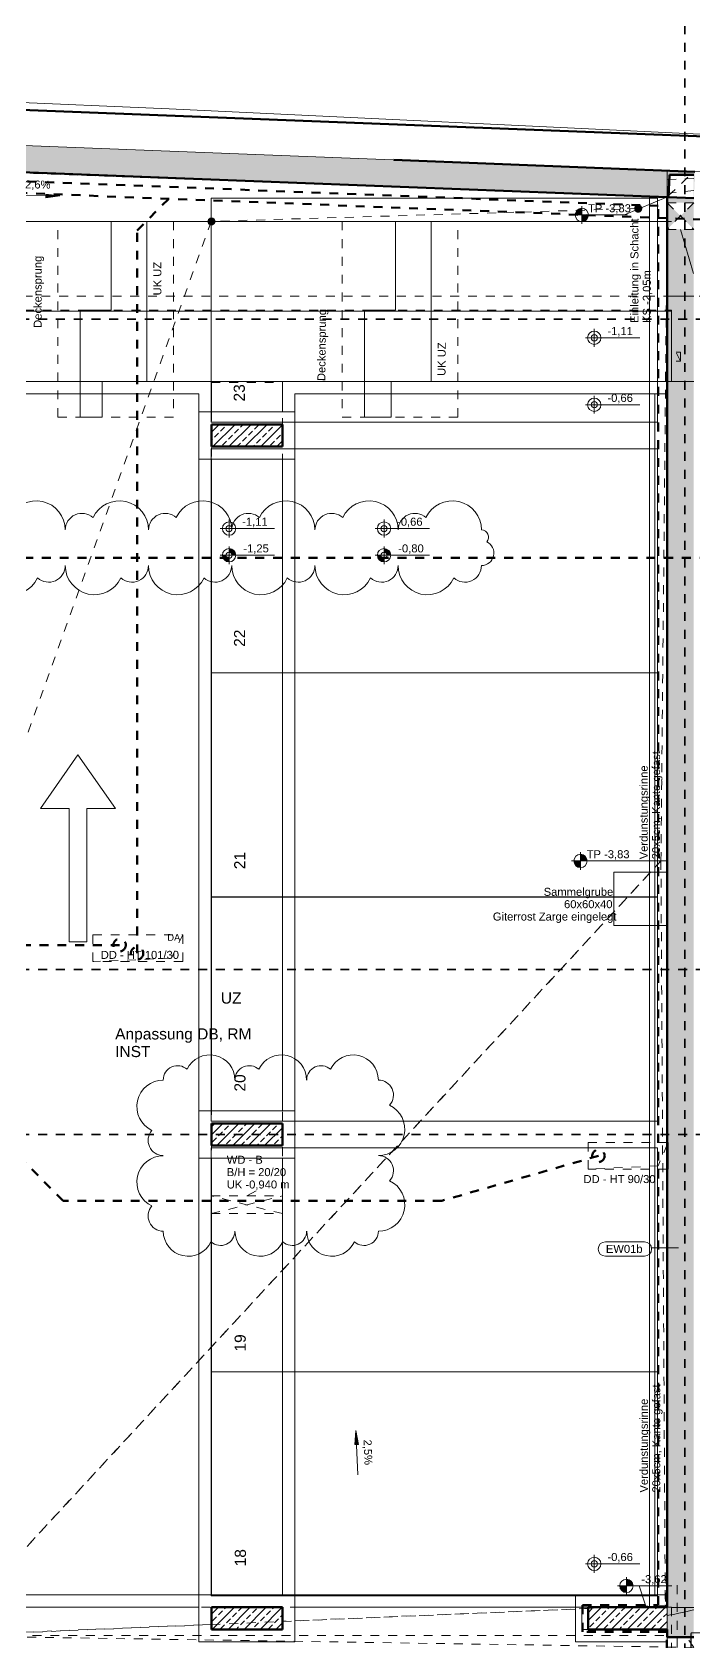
# Model space of a CAD drawing. Header units: metres. Extents: x 0 to 90, y 0 to 101.
# Drawn here: x 70.16 to 77.6, y 72.69 to 90.79 of the extents above; entities that cross this region are included whole.
import ezdxf

# ---------------------------------------------------------------- set-up
doc = ezdxf.new("R2010")
doc.units = ezdxf.units.M
for name, pattern in [('Achse', [0.009, 0.005, -0.002, 0, -0.002]), ('Strich', [0.00635, 0.003175, -0.003175]), ('Strich Punkt', [0.015875, 0.00635, -0.004763, 0, -0.004763]), ('Strich Punkt Mittel', [0.015875, 0.00635, -0.004763, 0, -0.004763]), ('Verdeckt', [0.003, 0.002, -0.001]), ('Verdeckt Oben', [0.00225, 0.0015, -0.00075]), ('Verdeckt Unten', [0.005, 0.003, -0.002])]:
    doc.linetypes.add(name, pattern=pattern)
for name, color, linetype, lineweight in [('A_2D', 251, 'Continuous', 5), ('A_Beschriftung_', 251, 'Continuous', 9), ('A_Brandabschnitte', 251, 'Verdeckt', 50), ('A_Decken', 251, 'Continuous', 13), ('A_Durchbruch', 251, 'Verdeckt', 5), ('A_Durchbruch_Projektion', 251, 'Verdeckt', 5), ('A_Fluchtweg', 251, 'Verdeckt', 18), ('A_Grundstuecksgrenze', 251, 'Continuous', 70), ('A_Kanal_RW', 251, 'Strich Punkt', 100), ('A_Kanal_SW', 251, 'Strich Punkt', 100), ('A_Parkplatz', 251, 'Continuous', 13), ('A_Raeume_', 251, 'Continuous', 5), ('A_Raster_', 251, 'Continuous', 9), ('A_Waende', 251, 'Continuous', 13), ('G-ANNO-DIMS_', 251, 'Continuous', 9), ('G-ANNO-REVC-IDEN_', 251, 'Continuous', 9), ('G-ANNO-REVC_', 251, 'Continuous', 9), ('G-ANNO-SYMB_', 251, 'Continuous', 9), ('Geländevolumenkörper', 251, 'Continuous', 5), ('M-EQPM', 251, 'Continuous', 5), ('S-BEAM-HDLN', 251, 'Verdeckt', 5), ('S-BEAM-IDEN_', 251, 'Continuous', 9), ('Text', 251, 'Continuous', 9)]:
    doc.layers.add(name, color=color, linetype=linetype, lineweight=lineweight)
doc.styles.add('Arial_3', font='arial.ttf', dxfattribs={"height": 0.09})
doc.styles.add('Arial_5', font='arial.ttf', dxfattribs={"height": 0.125})
doc.styles.add('Arial_7', font='arial.ttf', dxfattribs={"height": 0.075})
pattern_1 = [(45, (35.10227, 0), (-0.08980256, 0.08980256), []), (45, (35.19207, 0), (-0.08980256, 0.08980256), [0.0635, -0.03175])]

# ---------------------------------------------------------------- blocks, each defined once
blk = doc.blocks.new('HLS_Rigol - 24x10cm-9179616-263_PP_-01UG_BT1')
at = {"layer": 'M-EQPM'}
for p, q in [((42.474, 72.786), (42.469, 72.78)), ((42.469, 72.78), (42.47, 66.581)), ((42.469, 72.78), (42.47, 66.581)), ((42.724, 72.786), (42.474, 72.786)), ((42.474, 72.786), (42.474, 66.587)), ((42.724, 66.587), (42.724, 72.786)), ((42.47, 66.581), (42.474, 66.587)), ((42.473, 66.581), (42.47, 66.581)), ((42.488, 66.581), (42.473, 66.581)), ((42.473, 66.581), (42.473, 66.581)), ((42.474, 66.587), (42.724, 66.587)), ((42.715, 66.581), (42.475, 66.581)), ((42.475, 66.581), (42.475, 66.581)), ((42.491, 66.587), (42.488, 66.581)), ((42.488, 66.581), (42.703, 66.581)), ((42.706, 66.587), (42.491, 66.587)), ((42.703, 66.581), (42.706, 66.587)), ((42.703, 66.587), (42.703, 66.581)), ((42.717, 66.581), (42.703, 66.581)), ((42.715, 66.581), (42.715, 66.581)), ((42.72, 66.581), (42.717, 66.581)), ((42.717, 66.581), (42.717, 66.581)), ((42.724, 66.587), (42.72, 66.581))]:
    blk.add_line(p, q, dxfattribs=at)
blk = doc.blocks.new('Allg_WS1 - HKLS-11898913-263_PP_-01UG_BT1')
at = {"layer": 'A_2D', "lineweight": 13}
for p, q in [((0.125, 0.043), (0.125, -0.007)), ((0.225, -0.007), (0.225, 0.043)), ((0.125, -0.007), (0.225, -0.007))]:
    blk.add_line(p, q, dxfattribs=at)
at = {"layer": 'A_Durchbruch'}
for p, q in [((0.125, -0.007), (0.225, 0.043)), ((0.125, 0.043), (0.125, -0.007)), ((0.225, 0.043), (0.225, -0.007))]:
    blk.add_line(p, q, dxfattribs=at)
blk = doc.blocks.new('Park_Parkplatz - 5020x2520_Ortho-5729081-263_PP_-01UG_BT1')
at = {"layer": 'A_Parkplatz'}
for p, q in [((0, 0), (0, -5.02)), ((2.52, 0), (0, 0)), ((2.52, -5.02), (2.52, 0)), ((0, -5.02), (2.52, -5.02))]:
    blk.add_line(p, q, dxfattribs=at)
blk = doc.blocks.new('Skel_STB_rechteckig - 0800x0530-10903998-263_PP_-01UG_BT1')
at = {"layer": 'S-BEAM-HDLN', "color": 55, "linetype": 'Strich'}
for p, q in [((-6.954, -0.4), (-6.954, 0.4)), ((-6.954, 0.4), (6.679, 0.4)), ((6.679, 0.4), (6.679, -0.4)), ((6.679, -0.4), (-6.954, -0.4))]:
    blk.add_line(p, q, dxfattribs=at)
blk = doc.blocks.new('Skel_STB_rechteckig - 2100x0530-10903987-263_PP_-01UG_BT1')
at = {"layer": 'S-BEAM-HDLN', "color": 55, "linetype": 'Strich'}
for p, q in [((-16.075, 1.05), (17.015, 1.05)), ((17.015, 1.05), (17.015, -1.05))]:
    blk.add_line(p, q, dxfattribs=at)
blk = doc.blocks.new('Symbol_Schatten_Verdeckt_unten - Bodendurchbruch_Schatten_Verdeckt_unten-5766243-263_PP_-01UG_BT1')
at = {"layer": 'A_Durchbruch_Projektion'}
for p, q in [((-0.505, -0.15), (-0.505, 0.15)), ((-0.505, 0.15), (0.505, 0.15)), ((-0.505, -0.15), (-0.37875, 0.1125)), ((-0.37875, 0.1125), (0.505, 0.15)), ((0.505, 0.15), (0.505, -0.15)), ((0.505, -0.15), (-0.505, -0.15))]:
    blk.add_line(p, q, dxfattribs=at)
blk = doc.blocks.new('Skel_STB_rechteckig - 0800x0530-10903991-263_PP_-01UG_BT1')
at = {"layer": 'S-BEAM-HDLN', "color": 55, "linetype": 'Strich'}
for p, q in [((-8.2375, -0.4), (-8.2375, 0.4)), ((-8.2375, 0.4), (8.2375, 0.4)), ((8.2375, 0.4), (8.2375, -0.4)), ((8.2375, -0.4), (-8.2375, -0.4))]:
    blk.add_line(p, q, dxfattribs=at)
blk = doc.blocks.new('Symbol_Schatten_Verdeckt_unten - Bodendurchbruch_Schatten_Verdeckt_unten-7923419-263_PP_-01UG_BT1')
at = {"layer": 'A_Durchbruch_Projektion'}
for p, q in [((-0.44, 0.15), (0.45, 0.15)), ((-0.44, -0.127), (-0.338, 0.112)), ((-0.338, 0.112), (0.45, 0.15)), ((0.45, 0.15), (0.45, -0.15)), ((0.45, -0.15), (-0.44, -0.15))]:
    blk.add_line(p, q, dxfattribs=at)
blk = doc.blocks.new('Allg_WD_rund - Bau-10900194-263_PP_-01UG_BT1')
at = {"layer": 'A_Durchbruch'}
for p, q in [((-0.185, -0.15), (0.115, 0.15)), ((-0.185, 0.15), (0.115, -0.15)), ((-0.185, -0.15), (-0.185, 0.15)), ((0.115, 0.15), (0.115, -0.15))]:
    blk.add_line(p, q, dxfattribs=at)
blk = doc.blocks.new('Allg_DB_Flaeche_rechteckig_seitlich - Bau-11873436-263_PP_-01UG_BT1')
at = {"layer": 'A_Durchbruch'}
for p, q in [((37.075, 77.7), (37.875, 77.7)), ((37.075, 77.5), (37.875, 77.7)), ((37.875, 77.5), (37.075, 77.7)), ((37.075, 77.5), (37.075, 77.7)), ((37.875, 77.5), (37.875, 77.7)), ((37.075, 77.5), (37.875, 77.5))]:
    blk.add_line(p, q, dxfattribs=at)
blk = doc.blocks.new('Family - ___-3180367-263_PP_-01UG_BT1')
at = {"layer": 'A_Grundstuecksgrenze'}
blk.add_line((51.816, 89.256), (26.926, 90.223), dxfattribs=at)
blk = doc.blocks.new('BS_Kote_Grundriss_FDUK_manuell_AT - 018-7701323-263_PP_-01UG_BT1')
at = {"layer": 'A_Beschriftung_'}
h = blk.add_hatch(color=256, dxfattribs=at)
edge = h.paths.add_edge_path()
edge.add_line((0, -0.0007), (0, -0.0015))
edge.add_arc((0, 0), 0.0015, 180, 270, ccw=False)
edge.add_line((-0.0015, 0), (-0.0007, 0))
edge.add_arc((0, 0), 0.0007, 180, 270)
h = blk.add_hatch(color=256, dxfattribs=at)
edge = h.paths.add_edge_path()
edge.add_line((0, 0.0007), (0, 0.0015))
edge.add_arc((0, 0), 0.0015, 0, 90, ccw=False)
edge.add_line((0.0015, 0), (0.0007, 0))
edge.add_arc((0, 0), 0.0007, 0, 90)
for p, q in [((-0.002, 0), (0.01024, 0)), ((0, 0), (0, 0.002)), ((0, 0), (0, -0.002))]:
    blk.add_line(p, q, dxfattribs=at)
for radius in [0.0015, 0.0007]:
    blk.add_circle((0, 0), radius, dxfattribs=at)
for start, end in [(0, 90), (180, 270)]:
    blk.add_arc((0, 0), 0.0007, start, end, dxfattribs=at)
blk = doc.blocks.new('BS_Kote_Grundriss_RDUK_manuell_AT - 018-7700965-263_PP_-01UG_BT1')
at = {"layer": 'A_Beschriftung_'}
for p, q in [((-0.002, 0), (0.01024, 0)), ((0, 0), (0, 0.002)), ((0, 0), (0, -0.002))]:
    blk.add_line(p, q, dxfattribs=at)
for radius in [0.0015, 0.0007]:
    blk.add_circle((0, 0), radius, dxfattribs=at)
blk = doc.blocks.new('BS_Wand_Lollipop - links_unten-2026911-263_PP_-01UG_BT1')
at = {"layer": 'A_Beschriftung_'}
for p, q in [((-0.00467, 0.00137), (-0.01347, 0.00137)), ((-0.00309, 0), (0.003, 0)), ((-0.00467, -0.00183), (-0.01347, -0.00183))]:
    blk.add_line(p, q, dxfattribs=at)
for centre, start, end in [((-0.01347, -0.00023), 90, 270), ((-0.00467, -0.00023), 270, 90)]:
    blk.add_arc(centre, 0.0016, start, end, dxfattribs=at)
blk = doc.blocks.new('Höhenkoten - 018-55641-263_PP_-01UG_BT1')
at = {"layer": 'G-ANNO-DIMS_'}
h = blk.add_hatch(color=256, dxfattribs=at)
edge = h.paths.add_edge_path()
edge.add_line((0, 0), (0, -0.0015))
edge.add_arc((0, 0), 0.0015, 180, 270, ccw=False)
edge.add_line((-0.0015, 0), (0, 0))
h = blk.add_hatch(color=256, dxfattribs=at)
edge = h.paths.add_edge_path()
edge.add_line((0, 0), (0, 0.0015))
edge.add_arc((0, 0), 0.0015, 0, 90, ccw=False)
edge.add_line((0.0015, 0), (0, 0))
for p, q in [((-0.002, 0), (0.01024, 0)), ((0, 0), (0, 0.002)), ((0, 0), (0, -0.002))]:
    blk.add_line(p, q, dxfattribs=at)
blk.add_circle((0, 0), 0.0015, dxfattribs=at)
blk = doc.blocks.new('Family - ___-11873205-263_PP_-01UG_BT1')
at = {"layer": 'G-ANNO-REVC_'}
for centre, radius, start, end in [((30.422, 85.188), 0.328, 0, 154.7912), ((31.359, 85.188), 0.328, 0, 154.7912), ((32.295, 85.188), 0.328, 0, 154.7912), ((33.232, 85.188), 0.328, 0, 154.7912), ((34.168, 85.188), 0.328, 0, 154.7912), ((35.104, 85.188), 0.328, 0, 154.7912), ((36.041, 85.188), 0.328, 0, 154.7912), ((36.977, 85.188), 0.328, 0, 154.7912), ((37.913, 85.188), 0.328, 0, 154.7912), ((38.85, 85.188), 0.328, 0, 154.7912), ((39.786, 85.188), 0.328, 0, 154.7912), ((30.001, 85.188), 0.187, 48.1897, 180), ((30.937, 85.188), 0.187, 48.1897, 180), ((31.874, 85.188), 0.187, 48.1897, 180), ((32.81, 85.188), 0.187, 48.1897, 180), ((33.747, 85.188), 0.187, 48.1897, 180), ((34.683, 85.188), 0.187, 48.1897, 180), ((35.619, 85.188), 0.187, 48.1897, 180), ((36.556, 85.188), 0.187, 48.1897, 180), ((37.492, 85.188), 0.187, 48.1897, 180), ((38.428, 85.188), 0.187, 48.1897, 180), ((39.365, 85.188), 0.187, 48.1897, 180), ((29.814, 85.048), 0.14, 90, 244.7912), ((40.114, 85.108), 0.08, 318.1897, 90), ((29.814, 84.868), 0.08, 138.1897, 270), ((40.114, 84.928), 0.14, 270, 64.7912), ((30.142, 84.788), 0.328, 180, 334.7912), ((30.563, 84.788), 0.187, 228.1897, 0), ((31.078, 84.788), 0.328, 180, 334.7912), ((31.499, 84.788), 0.187, 228.1897, 0), ((32.014, 84.788), 0.328, 180, 334.7912), ((32.436, 84.788), 0.187, 228.1897, 0), ((32.951, 84.788), 0.328, 180, 334.7912), ((33.372, 84.788), 0.187, 228.1897, 0), ((33.887, 84.788), 0.328, 180, 334.7912), ((34.308, 84.788), 0.187, 228.1897, 0), ((34.823, 84.788), 0.328, 180, 334.7912), ((35.245, 84.788), 0.187, 228.1897, 0), ((35.76, 84.788), 0.328, 180, 334.7912), ((36.181, 84.788), 0.187, 228.1897, 0), ((36.696, 84.788), 0.328, 180, 334.7912), ((37.117, 84.788), 0.187, 228.1897, 0), ((37.632, 84.788), 0.328, 180, 334.7912), ((38.054, 84.788), 0.187, 228.1897, 0), ((38.569, 84.788), 0.328, 180, 334.7912), ((38.99, 84.788), 0.187, 228.1897, 0), ((39.505, 84.788), 0.328, 180, 334.7912), ((39.927, 84.788), 0.187, 228.1897, 0)]:
    blk.add_arc(centre, radius, start, end, dxfattribs=at)
blk = doc.blocks.new('Family - ___-11873396-263_PP_-01UG_BT1')
at = {"layer": 'G-ANNO-REVC_'}
for centre, radius, start, end in [((37.058, 79.003), 0.282, 0, 154.7912), ((37.865, 79.003), 0.282, 0, 154.7912), ((38.672, 79.003), 0.282, 0, 154.7912), ((36.695, 79.003), 0.161, 48.1897, 180), ((37.502, 79.003), 0.161, 48.1897, 180), ((38.309, 79.003), 0.161, 48.1897, 180), ((36.534, 78.705), 0.297, 90, 244.7912), ((38.954, 78.833), 0.17, 318.1897, 90), ((38.954, 78.45), 0.297, 270, 64.7912), ((36.534, 78.323), 0.17, 138.1897, 270), ((36.534, 77.855), 0.297, 90, 244.7912), ((38.954, 77.983), 0.17, 318.1897, 90), ((38.954, 77.6), 0.298, 270, 64.7912), ((36.534, 77.473), 0.17, 138.1897, 270), ((36.816, 77.303), 0.282, 180, 334.7912), ((37.179, 77.303), 0.161, 228.1897, 0), ((37.623, 77.303), 0.282, 180, 334.7912), ((37.986, 77.303), 0.161, 228.1897, 0), ((38.43, 77.303), 0.282, 180, 334.7912), ((38.793, 77.303), 0.161, 228.1897, 0)]:
    blk.add_arc(centre, radius, start, end, dxfattribs=at)

msp = doc.modelspace()

# ---------------------------------------------------------------- hatches: boundary and pattern name
at = {"layer": 'A_Fluchtweg'}
h = msp.add_hatch(color=256, dxfattribs=at)
edge = h.paths.add_edge_path()
edge.add_arc((72.177, 88.658), 0.0397, 0, 360)
for points in [[(72.166, 88.62), (72.19, 88.621), (72.21, 88.636), (72.216, 88.659), (72.208, 88.682), (72.188, 88.696), (72.163, 88.695), (72.144, 88.68), (72.137, 88.657), (72.145, 88.634)], [(76.968, 88.764), (76.992, 88.765), (77.011, 88.78), (77.018, 88.804), (77.01, 88.827), (76.99, 88.84), (76.965, 88.84), (76.946, 88.825), (76.939, 88.801), (76.947, 88.778)]]:
    msp.add_hatch(color=256, dxfattribs=at).paths.add_polyline_path(points)
h = msp.add_hatch(color=256, dxfattribs=at)
edge = h.paths.add_edge_path()
edge.add_arc((76.979, 88.802), 0.0397, 0, 360)
at = {"layer": 'A_Waende', "lineweight": 5}
h = msp.add_hatch(dxfattribs=at)
h.set_pattern_fill('FP_1', color=250, style=0, pattern_type=2)
h.set_pattern_definition(pattern_1)
h.paths.add_polyline_path([(77.605, 88.918), (77.617, 89.217), (61.981, 89.825), (61.951, 89.527), (77.305, 88.929), (77.305, 89.182), (77.605, 89.182), (77.605, 88.929)])
h = msp.add_hatch(dxfattribs=at)
h.set_pattern_fill('FP_1', color=250, style=0, pattern_type=2)
h.set_pattern_definition(pattern_1)
h.paths.add_polyline_path([(77.423, 66.622), (77.605, 66.622), (77.605, 66.937), (77.305, 66.937), (77.305, 66.622), (77.419, 66.622)])
h.paths.add_polyline_path([(77.605, 88.568), (77.605, 88.868), (77.455, 88.718), (77.598, 88.574)])
h.paths.add_polyline_path([(77.305, 88.568), (77.455, 88.718), (77.305, 88.868), (77.305, 88.718)])
h.paths.add_polyline_path([(77.496, 72.737), (77.605, 72.737), (77.605, 88.568), (77.305, 88.568), (77.305, 72.737)])
h.paths.add_polyline_path([(77.605, 88.868), (77.605, 88.917), (77.32, 88.929), (77.33, 89.182), (77.305, 89.182), (77.305, 88.868), (77.604, 88.868)])
h = msp.add_hatch(dxfattribs=at)
h.set_pattern_fill('FP_1', color=250, style=0, pattern_type=2)
h.set_pattern_definition(pattern_1)
h.paths.add_polyline_path([(72.978, 86.125), (72.978, 86.375), (72.178, 86.375), (72.178, 86.125), (72.547, 86.125)])
h = msp.add_hatch(dxfattribs=at)
h.set_pattern_fill('FP_1', color=250, style=0, pattern_type=2)
h.set_pattern_definition(pattern_1)
h.paths.add_polyline_path([(72.978, 78.265), (72.978, 78.515), (72.178, 78.515), (72.178, 78.265), (72.547, 78.265)])
h = msp.add_hatch(dxfattribs=at)
h.set_pattern_fill('FP_1', color=250, style=0, pattern_type=2)
h.set_pattern_definition(pattern_1)
h.paths.add_polyline_path([(72.178, 72.825), (72.978, 72.825), (72.978, 73.075), (72.178, 73.075), (72.178, 72.88)])
h = msp.add_hatch(dxfattribs=at)
h.set_pattern_fill('FP_1', color=250, style=0, pattern_type=2)
h.set_pattern_definition(pattern_1)
h.paths.add_polyline_path([(77.274, 72.825), (77.305, 72.825), (77.305, 73.075), (76.415, 73.075), (76.415, 72.825), (77.235, 72.825)])
at = {"layer": 'G-ANNO-DIMS_'}
for points in [[(70.473, 88.944), (70.314, 88.966), (70.314, 88.924)], [(73.804, 75.063), (73.79, 74.903), (73.831, 74.905)]]:
    msp.add_hatch(color=256, dxfattribs=at).paths.add_polyline_path(points)

# ---------------------------------------------------------------- linework, layer by layer
at = {"layer": 'A_2D'}
for p, q in [((62.028, 90.223), (79.363, 89.55)), ((77.105, 73.075), (77.105, 88.935)), ((71.45, 88.658), (71.05, 88.658)), ((71.05, 88.658), (71.05, 87.658)), ((71.45, 86.858), (71.45, 88.658)), ((74.65, 88.658), (74.25, 88.658)), ((74.25, 88.658), (74.25, 87.658)), ((74.65, 86.858), (74.65, 88.658)), ((70.7, 87.658), (70.7, 86.458)), ((71.05, 87.658), (70.7, 87.658)), ((73.9, 87.658), (73.9, 86.458)), ((74.25, 87.658), (73.9, 87.658)), ((70.95, 86.458), (70.95, 86.858)), ((70.95, 86.858), (71.45, 86.858)), ((74.2, 86.458), (74.2, 86.858)), ((74.2, 86.858), (74.65, 86.858)), ((70.7, 86.458), (70.95, 86.458)), ((73.9, 86.458), (74.2, 86.458)), ((70.677, 82.661), (70.254, 82.056)), ((71.1, 82.056), (70.677, 82.661)), ((70.254, 82.056), (70.577, 82.056)), ((70.577, 82.056), (70.577, 80.556)), ((70.777, 80.556), (70.777, 82.056)), ((70.777, 82.056), (71.1, 82.056)), ((77.305, 81.34), (76.705, 81.34)), ((76.705, 81.34), (76.705, 80.74)), ((77.305, 80.74), (77.305, 81.34)), ((76.705, 80.74), (77.305, 80.74)), ((70.577, 80.556), (70.777, 80.556))]:
    msp.add_line(p, q, dxfattribs=at)
at = {"layer": 'A_2D', "lineweight": 13}
for p, q in [((86.919, 89.256), (62.028, 90.223)), ((61.983, 89.825), (86.476, 88.873)), ((77.105, 88.937), (77.105, 81.34)), ((77.305, 88.929), (77.105, 88.937)), ((77.305, 81.34), (77.305, 88.929)), ((71.45, 87.458), (71.45, 88.258)), ((74.65, 87.658), (74.65, 86.858)), ((74.65, 86.858), (74.12, 86.858)), ((77.105, 81.34), (77.305, 81.34)), ((77.105, 80.74), (77.105, 73.075)), ((77.305, 80.74), (77.105, 80.74)), ((77.305, 73.075), (77.305, 80.74)), ((77.105, 73.075), (77.305, 73.075))]:
    msp.add_line(p, q, dxfattribs=at)
at = {"layer": 'A_2D', "linetype": 'Verdeckt Oben', "lineweight": 13}
for p, q in [((77.355, 88.658), (44.265, 88.658)), ((69.177, 72.757), (77.235, 81.466)), ((77.235, 81.466), (69.177, 72.757)), ((77.605, 72.622), (69.181, 72.752))]:
    msp.add_line(p, q, dxfattribs=at)
at = {"layer": 'A_2D', "linetype": 'Verdeckt'}
for p, q in [((70.45, 86.458), (70.45, 88.658)), ((70.45, 88.658), (71.75, 88.658)), ((71.75, 88.658), (71.75, 86.458)), ((74.95, 88.658), (73.65, 88.658)), ((73.65, 88.658), (73.65, 86.458)), ((74.95, 86.458), (74.95, 88.658)), ((77.765, 87.818), (44.265, 87.818)), ((71.75, 86.458), (70.45, 86.458)), ((73.65, 86.458), (74.95, 86.458))]:
    msp.add_line(p, q, dxfattribs=at)
at = {"layer": 'A_2D', "linetype": 'Verdeckt Unten', "lineweight": 13}
for p, q in [((77.419, 66.622), (77.419, 73.322)), ((53.367, 72.756), (77.275, 72.756))]:
    msp.add_line(p, q, dxfattribs=at)
at = {"layer": 'A_2D', "linetype": 'Verdeckt Oben'}
msp.add_line((69.181, 72.752), (77.284, 73.097), dxfattribs=at)
at = {"layer": 'A_Beschriftung_'}
for p, q in [((77.455, 88.568), (77.602, 88.073)), ((72.578, 77.7), (72.681, 77.757))]:
    msp.add_line(p, q, dxfattribs=at)
at = {"layer": 'A_Brandabschnitte'}
for p, q in [((77.202, 88.832), (61.949, 89.426)), ((77.202, 73.097), (77.202, 88.832)), ((76.352, 72.797), (76.352, 73.097)), ((76.352, 73.097), (77.202, 73.097)), ((77.302, 72.797), (76.352, 72.797)), ((77.302, 61.606), (77.302, 72.797))]:
    msp.add_line(p, q, dxfattribs=at)
at = {"layer": 'A_Decken'}
for p, q in [((62.028, 90.223), (77.305, 89.63)), ((77.305, 89.23), (77.305, 88.929)), ((57.94, 88.658), (77.305, 88.658)), ((77.305, 87.818), (77.605, 87.818)), ((60.88, 87.648), (77.355, 87.648)), ((77.355, 87.648), (77.355, 86.858)), ((77.605, 86.858), (66.317, 86.858)), ((77.315, 78.3), (77.305, 78.3)), ((77.315, 78), (77.315, 78.3)), ((77.305, 78), (77.315, 78)), ((66.317, 73.075), (72.038, 73.075)), ((73.118, 73.075), (76.275, 73.075)), ((77.305, 73.075), (77.305, 72.825)), ((77.605, 73.073), (77.355, 73.073))]:
    msp.add_line(p, q, dxfattribs=at)
at = {"layer": 'A_Decken', "linetype": 'Verdeckt Unten'}
for p, q in [((69.177, 89.234), (74.695, 89.031)), ((77.305, 89.131), (77.605, 89.14)), ((77.321, 88.948), (77.568, 89.182)), ((77.305, 88.974), (77.605, 89.005)), ((77.235, 81.466), (77.305, 88.724)), ((77.235, 81.466), (77.305, 81.468)), ((77.235, 81.466), (77.284, 73.097)), ((77.305, 73.637), (77.284, 73.097)), ((76.415, 73.06), (72.978, 72.916)), ((77.284, 73.097), (76.778, 73.075)), ((77.299, 73.075), (77.284, 73.097)), ((77.284, 73.097), (77.304, 73.075)), ((72.178, 72.882), (69.177, 72.757)), ((77.605, 72.622), (77.528, 72.737))]:
    msp.add_line(p, q, dxfattribs=at)
at = {"layer": 'A_Decken'}
msp.add_arc((76.657, 76.623), 3.7, 280.0866, 284.8457, dxfattribs=at)
at = {"layer": 'A_Fluchtweg'}
for p, q in [((72.163, 88.695), (72.144, 88.68)), ((72.188, 88.696), (72.163, 88.695)), ((76.979, 88.802), (72.177, 88.658)), ((72.208, 88.682), (72.188, 88.696)), ((76.946, 88.825), (76.939, 88.801)), ((76.939, 88.801), (76.947, 88.778)), ((76.965, 88.84), (76.946, 88.825)), ((76.947, 88.778), (76.968, 88.764)), ((76.99, 88.84), (76.965, 88.84)), ((76.968, 88.764), (76.992, 88.765)), ((77.01, 88.827), (76.99, 88.84)), ((76.992, 88.765), (77.011, 88.78)), ((77.018, 88.804), (77.01, 88.827)), ((77.011, 88.78), (77.018, 88.804)), ((72.177, 88.658), (66.425, 72.62)), ((72.144, 88.68), (72.137, 88.657)), ((72.137, 88.657), (72.145, 88.634)), ((72.145, 88.634), (72.166, 88.62)), ((72.166, 88.62), (72.19, 88.621)), ((72.19, 88.621), (72.21, 88.636)), ((72.216, 88.659), (72.208, 88.682)), ((72.21, 88.636), (72.216, 88.659))]:
    msp.add_line(p, q, dxfattribs=at)
for centre in [(72.177, 88.658), (76.979, 88.802)]:
    msp.add_circle(centre, 0.0397, dxfattribs=at)
at = {"layer": 'A_Kanal_RW'}
for p, q in [((63.21, 89.243), (78.139, 88.662)), ((71.342, 88.556), (71.699, 88.913)), ((71.342, 80.428), (71.342, 88.556))]:
    msp.add_line(p, q, dxfattribs=at)
msp.add_circle((71.342, 80.428), 0.07, dxfattribs=at)
at = {"layer": 'A_Kanal_SW'}
for p, q in [((71.145, 80.52), (60.612, 80.52)), ((70.51, 77.645), (67.635, 80.52)), ((76.532, 78.15), (74.77, 77.645)), ((74.77, 77.645), (70.51, 77.645))]:
    msp.add_line(p, q, dxfattribs=at)
for centre in [(71.145, 80.52), (76.532, 78.15)]:
    msp.add_circle(centre, 0.07, dxfattribs=at)
at = {"layer": 'A_Raeume_', "flags": 128}
msp.add_lwpolyline([(77.419, 61.559), (77.419, 61.567), (77.419, 64.672), (77.419, 66.472), (77.305, 66.622), (77.305, 66.624), (77.305, 72.825), (76.345, 72.825), (76.345, 73.075), (77.305, 73.075), (77.305, 88.929), (61.951, 89.527), (60.96, 89.685), (60.96, 77.757), (55.24, 77.757), (55.24, 74.487), (53.447, 74.487), (53.447, 72.756), (53.367, 72.756)], dxfattribs=at)
for points in [[(72.978, 86.375), (72.978, 86.125), (72.178, 86.125), (72.178, 86.375)], [(72.978, 78.515), (72.978, 78.265), (72.178, 78.265), (72.178, 78.515)], [(72.978, 73.075), (72.978, 72.825), (72.178, 72.825), (72.178, 73.075)]]:
    msp.add_lwpolyline(points, close=True, dxfattribs=at)
at = {"layer": 'A_Raster_', "linetype": 'Strich Punkt Mittel', "lineweight": 35}
for p, q in [((77.505, 60.365), (77.505, 94.23)), ((80.929, 87.558), (44.711, 87.558)), ((80.929, 80.245), (44.711, 80.245)), ((80.929, 78.39), (44.711, 78.39))]:
    msp.add_line(p, q, dxfattribs=at)
at = {"layer": 'A_Waende'}
for p, q in [((79.368, 89.549), (77.305, 89.629)), ((66.317, 86.718), (72.038, 86.718)), ((72.038, 86.718), (72.038, 78.515)), ((72.178, 86.515), (72.178, 86.858)), ((72.978, 86.858), (72.978, 86.515)), ((73.118, 86.375), (73.118, 86.718)), ((73.118, 86.718), (77.305, 86.718)), ((77.165, 86.718), (77.165, 73.215)), ((73.118, 86.515), (72.038, 86.515)), ((72.978, 86.375), (72.978, 86.375)), ((73.118, 72.685), (73.118, 86.375)), ((72.038, 85.985), (73.118, 85.985)), ((72.178, 78.655), (72.178, 85.985)), ((72.978, 85.985), (72.978, 78.655)), ((73.118, 78.655), (72.038, 78.655)), ((72.038, 78.515), (72.038, 72.685)), ((72.038, 78.125), (73.118, 78.125)), ((72.178, 73.215), (72.178, 78.125)), ((72.978, 78.125), (72.978, 73.215)), ((77.305, 73.215), (53.507, 73.215)), ((76.275, 73.215), (76.275, 72.685)), ((72.038, 72.685), (73.118, 72.685)), ((76.275, 72.685), (77.305, 72.685)), ((77.305, 72.737), (77.305, 72.685))]:
    msp.add_line(p, q, dxfattribs=at)
at = {"layer": 'A_Waende', "color": 90, "lineweight": 50}
for p, q in [((61.951, 89.527), (77.305, 88.929)), ((77.617, 89.217), (74.232, 89.349)), ((77.32, 88.929), (77.33, 89.182)), ((77.33, 89.182), (77.605, 89.182)), ((77.305, 88.929), (77.305, 73.075)), ((77.605, 88.918), (77.32, 88.929)), ((72.978, 86.375), (72.178, 86.375)), ((72.178, 86.375), (72.178, 86.125)), ((72.978, 86.125), (72.978, 86.375)), ((72.178, 86.125), (72.978, 86.125)), ((72.978, 78.515), (72.178, 78.515)), ((72.178, 78.515), (72.178, 78.265)), ((72.978, 78.265), (72.978, 78.515)), ((72.178, 78.265), (72.978, 78.265)), ((72.978, 73.075), (72.178, 73.075)), ((72.178, 73.075), (72.178, 72.825)), ((72.978, 72.825), (72.978, 73.075)), ((77.305, 73.075), (76.415, 73.075)), ((76.415, 73.075), (76.415, 72.825)), ((72.178, 72.825), (72.978, 72.825)), ((76.415, 72.825), (77.305, 72.825)), ((77.305, 72.825), (77.305, 72.737)), ((77.305, 72.737), (77.605, 72.737))]:
    msp.add_line(p, q, dxfattribs=at)
at = {"layer": 'G-ANNO-DIMS_'}
for p, q in [((69.973, 88.949), (70.473, 88.944)), ((70.473, 88.944), (70.314, 88.966)), ((70.314, 88.966), (70.314, 88.924)), ((70.314, 88.924), (70.473, 88.944)), ((77.307, 88.935), (76.824, 88.73)), ((76.824, 88.73), (76.345, 88.73)), ((76.621, 81.466), (76.33, 81.466)), ((77.235, 81.466), (76.621, 81.466)), ((73.804, 75.063), (73.79, 74.903)), ((73.831, 74.905), (73.804, 75.063)), ((73.824, 74.563), (73.804, 75.063)), ((73.79, 74.903), (73.831, 74.905)), ((76.99, 73.314), (76.847, 73.314)), ((77.065, 73.087), (76.99, 73.314))]:
    msp.add_line(p, q, dxfattribs=at)
at = {"layer": 'G-ANNO-SYMB_', "linetype": 'Achse', "lineweight": 70}
msp.add_line((44.871, 84.873), (88.041, 84.873), dxfattribs=at)
at = {"layer": 'Geländevolumenkörper', "color": 253}
for p, q in [((71.701, 89.925), (61.112, 90.37)), ((79.317, 89.56), (71.701, 89.925))]:
    msp.add_line(p, q, dxfattribs=at)

# ---------------------------------------------------------------- block references
at = {"layer": 'A_2D', "lineweight": 13}
for name, p, rotation in [('Allg_WD_rund - Bau-10900194-263_PP_-01UG_BT1', (77.455, 88.683), 269.9999999999999), ('Allg_WS1 - HKLS-11898913-263_PP_-01UG_BT1', (77.448, 86.963), 89.99999999999991), ('Symbol_Schatten_Verdeckt_unten - Bodendurchbruch_Schatten_Verdeckt_unten-5766243-263_PP_-01UG_BT1', (71.35, 80.485), 180), ('Symbol_Schatten_Verdeckt_unten - Bodendurchbruch_Schatten_Verdeckt_unten-7923419-263_PP_-01UG_BT1', (76.865, 78.15), 180)]:
    msp.add_blockref(name, p, dxfattribs=dict(at, rotation=rotation))
at = {"layer": 'A_Beschriftung_'}
for name, p, xscale, yscale, zscale in [('BS_Kote_Grundriss_RDUK_manuell_AT - 018-7700965-263_PP_-01UG_BT1', (76.485, 87.349), 50, 50, 50), ('BS_Kote_Grundriss_RDUK_manuell_AT - 018-7700965-263_PP_-01UG_BT1', (76.485, 86.596), 50, 50, 50), ('BS_Kote_Grundriss_RDUK_manuell_AT - 018-7700965-263_PP_-01UG_BT1', (72.377, 85.204), 50, 50, 50), ('BS_Kote_Grundriss_RDUK_manuell_AT - 018-7700965-263_PP_-01UG_BT1', (74.12, 85.204), 50, 50, 50), ('BS_Kote_Grundriss_FDUK_manuell_AT - 018-7701323-263_PP_-01UG_BT1', (72.377, 84.904), 50, 50, 50), ('BS_Kote_Grundriss_FDUK_manuell_AT - 018-7701323-263_PP_-01UG_BT1', (74.12, 84.904), 50, 50, 50), ('BS_Wand_Lollipop - links_unten-2026911-263_PP_-01UG_BT1', (77.283, 77.114), 49.99999999999998, 49.99999999999998, 49.99999999999998), ('BS_Kote_Grundriss_RDUK_manuell_AT - 018-7700965-263_PP_-01UG_BT1', (76.485, 73.562), 50, 50, 50)]:
    msp.add_blockref(name, p, dxfattribs=dict(at, xscale=xscale, yscale=yscale, zscale=zscale))
at = {"layer": 'A_Durchbruch'}
msp.add_blockref('Allg_DB_Flaeche_rechteckig_seitlich - Bau-11873436-263_PP_-01UG_BT1', (35.102, 0), dxfattribs=at)
at = {"layer": 'A_Grundstuecksgrenze'}
msp.add_blockref('Family - ___-3180367-263_PP_-01UG_BT1', (35.102, 0), dxfattribs=at)
at = {"layer": 'A_Parkplatz'}
for p, rotation in [((72.177, 86.4), 90.00000000000011), ((72.177, 83.581), 90.0000000000001), ((72.177, 81.061), 89.99999999999991), ((72.177, 78.54), 89.99999999999996), ((72.177, 75.721), 90.00000000000081), ((72.177, 73.201), 90.00000000000081)]:
    msp.add_blockref('Park_Parkplatz - 5020x2520_Ortho-5729081-263_PP_-01UG_BT1', p, dxfattribs=dict(at, rotation=rotation))
at = {"layer": 'G-ANNO-DIMS_', "extrusion": (0, 0, -1), "xscale": 49.99999999999998, "yscale": 49.99999999999998, "zscale": 49.99999999999998, "rotation": 180}
msp.add_blockref('Höhenkoten - 018-55641-263_PP_-01UG_BT1', (-76.345, 88.73), dxfattribs=at)
at = {"layer": 'G-ANNO-DIMS_', "xscale": 49.99999999999998, "yscale": 49.99999999999998, "zscale": 49.99999999999998}
for p in [(76.33, 81.466), (76.847, 73.314)]:
    msp.add_blockref('Höhenkoten - 018-55641-263_PP_-01UG_BT1', p, dxfattribs=at)
at = {"layer": 'G-ANNO-REVC_'}
for name in ['Family - ___-11873205-263_PP_-01UG_BT1', 'Family - ___-11873396-263_PP_-01UG_BT1']:
    msp.add_blockref(name, (35.102, 0), dxfattribs=at)
at = {"layer": 'M-EQPM'}
msp.add_blockref('HLS_Rigol - 24x10cm-9179616-263_PP_-01UG_BT1', (35.102, 0), dxfattribs=at)
at = {"layer": 'S-BEAM-HDLN', "color": 55, "linetype": 'Strich'}
for name, p in [('Skel_STB_rechteckig - 0800x0530-10903991-263_PP_-01UG_BT1', (69.117, 87.258)), ('Skel_STB_rechteckig - 2100x0530-10903987-263_PP_-01UG_BT1', (60.34, 72.025))]:
    msp.add_blockref(name, p, dxfattribs=at)
at = {"layer": 'S-BEAM-HDLN', "color": 55, "linetype": 'Strich', "rotation": 90}
msp.add_blockref('Skel_STB_rechteckig - 0800x0530-10903998-263_PP_-01UG_BT1', (72.578, 80.167), dxfattribs=at)

# ---------------------------------------------------------------- texts
at = {"layer": 'A_Beschriftung_', "char_height": 0.09, "attachment_point": 1, "style": 'Arial_3'}
for s, insert, width in [('-1,11', (76.633, 87.47), 0.34072), ('-0,66', (76.633, 86.718), 0.34072), ('-1,11', (72.524, 85.326), 0.34072), ('-0,66', (74.267, 85.326), 0.34072), ('-1,25', (72.537, 85.026), 0.34072), ('-0,80', (74.28, 85.026), 0.34072), ('DD - HT 101/30', (70.933, 80.455), 1.0462), ('WD - B', (72.351, 78.151), 0.48903), ('B/H = 20/20', (72.351, 78.012), 0.79367), ('UK -0,940 m', (72.351, 77.873), 0.83776), ('DD - HT 90/30', (76.364, 77.934), 0.96202), ('EW01b', (76.616, 77.149), 0.50506), ('-0,66', (76.633, 73.684), 0.34072)]:
    msp.add_mtext(s, dxfattribs=dict(at, insert=insert, width=width))
at = {"layer": 'G-ANNO-DIMS_', "char_height": 0.09, "width": 0.34267, "attachment_point": 1, "line_spacing_factor": 0.941778, "style": 'Arial_3'}
for s, insert, rotation in [('2,6%', (70.082, 89.119), 359.4455), ('2,5%', (73.979, 74.962), 272.3467)]:
    msp.add_mtext(s, dxfattribs=dict(at, insert=insert, rotation=rotation))
at = {"layer": 'G-ANNO-DIMS_', "char_height": 0.09, "attachment_point": 1, "line_spacing_factor": 0.941778, "style": 'Arial_3'}
for s, insert, width in [('TP -3,83', (76.415, 88.851), 0.57625), ('TP -3,83', (76.4, 81.587), 0.57625), ('-3,62', (77.014, 73.435), 0.34267)]:
    msp.add_mtext(s, dxfattribs=dict(at, insert=insert, width=width))
at = {"layer": 'G-ANNO-REVC-IDEN_', "char_height": 0.125, "attachment_point": 1, "style": 'Arial_5'}
for s, insert, width in [('Anpassung DB, RM', (71.095, 79.584), 1.84388), ('INST', (71.095, 79.386), 0.48502)]:
    msp.add_mtext(s, dxfattribs=dict(at, insert=insert, width=width))
at = {"layer": 'S-BEAM-IDEN_', "insert": (72.284, 79.987), "char_height": 0.125, "width": 0.28059, "attachment_point": 1, "style": 'Arial_5'}
msp.add_mtext('UZ', dxfattribs=at)
at = {"layer": 'Text', "color": 5, "char_height": 0.09, "attachment_point": 1, "rotation": 90, "style": 'Arial_3'}
for s, insert, width in [('Einleitung in Schacht', (76.892, 87.516), 1.37489), ('KS -2,05m', (77.031, 87.516), 0.70549)]:
    msp.add_mtext(s, dxfattribs=dict(at, insert=insert, width=width))
at = {"layer": 'Text', "color": 7, "attachment_point": 1}
for s, insert, char_height, width, rotation, style in [('Deckensprung', (70.178, 87.461), 0.09, 0.96202, 90, 'Arial_3'), ('UK UZ', (71.525, 87.826), 0.09, 0.44894, 90, 'Arial_3'), ('Deckensprung', (73.369, 86.863), 0.09, 0.96202, 89.3985, 'Arial_3'), ('UK UZ', (74.721, 86.921), 0.09, 0.44894, 89.3985, 'Arial_3'), ('23', (72.429, 86.633), 0.125, 0.23249, 90, 'Arial_5'), ('22', (72.432, 83.874), 0.125, 0.23249, 90, 'Arial_5'), ('20x5cm, Kante gefast', (77.135, 81.485), 0.09, 1.423, 90, 'Arial_3'), ('Verdunstungsrinne', (76.996, 81.485), 0.09, 1.24262, 90, 'Arial_3'), ('21', (72.434, 81.373), 0.125, 0.23249, 90, 'Arial_5'), ('20', (72.436, 78.873), 0.125, 0.23249, 90, 'Arial_5'), ('19', (72.439, 75.949), 0.125, 0.23249, 90, 'Arial_5'), ('20x5cm, Kante gefast', (77.137, 74.364), 0.09, 1.423, 90, 'Arial_3'), ('Verdunstungsrinne', (76.998, 74.364), 0.09, 1.24262, 90, 'Arial_3'), ('18', (72.441, 73.534), 0.125, 0.23249, 90, 'Arial_5')]:
    msp.add_mtext(s, dxfattribs=dict(at, insert=insert, char_height=char_height, width=width, rotation=rotation, style=style))
for s, insert, char_height, width, style in [('Sammelgrube', (75.916, 81.164), 0.09, 0.91793, 'Arial_3'), ('60x60x40', (76.145, 81.025), 0.09, 0.64135, 'Arial_3'), ('Giterrost Zarge eingelegt', (75.344, 80.886), 0.09, 1.61139, 'Arial_3'), ('DA', (71.682, 80.643), 0.075, 0.17637, 'Arial_7')]:
    msp.add_mtext(s, dxfattribs=dict(at, insert=insert, char_height=char_height, width=width, style=style))

doc.saveas('drawing.dxf')
